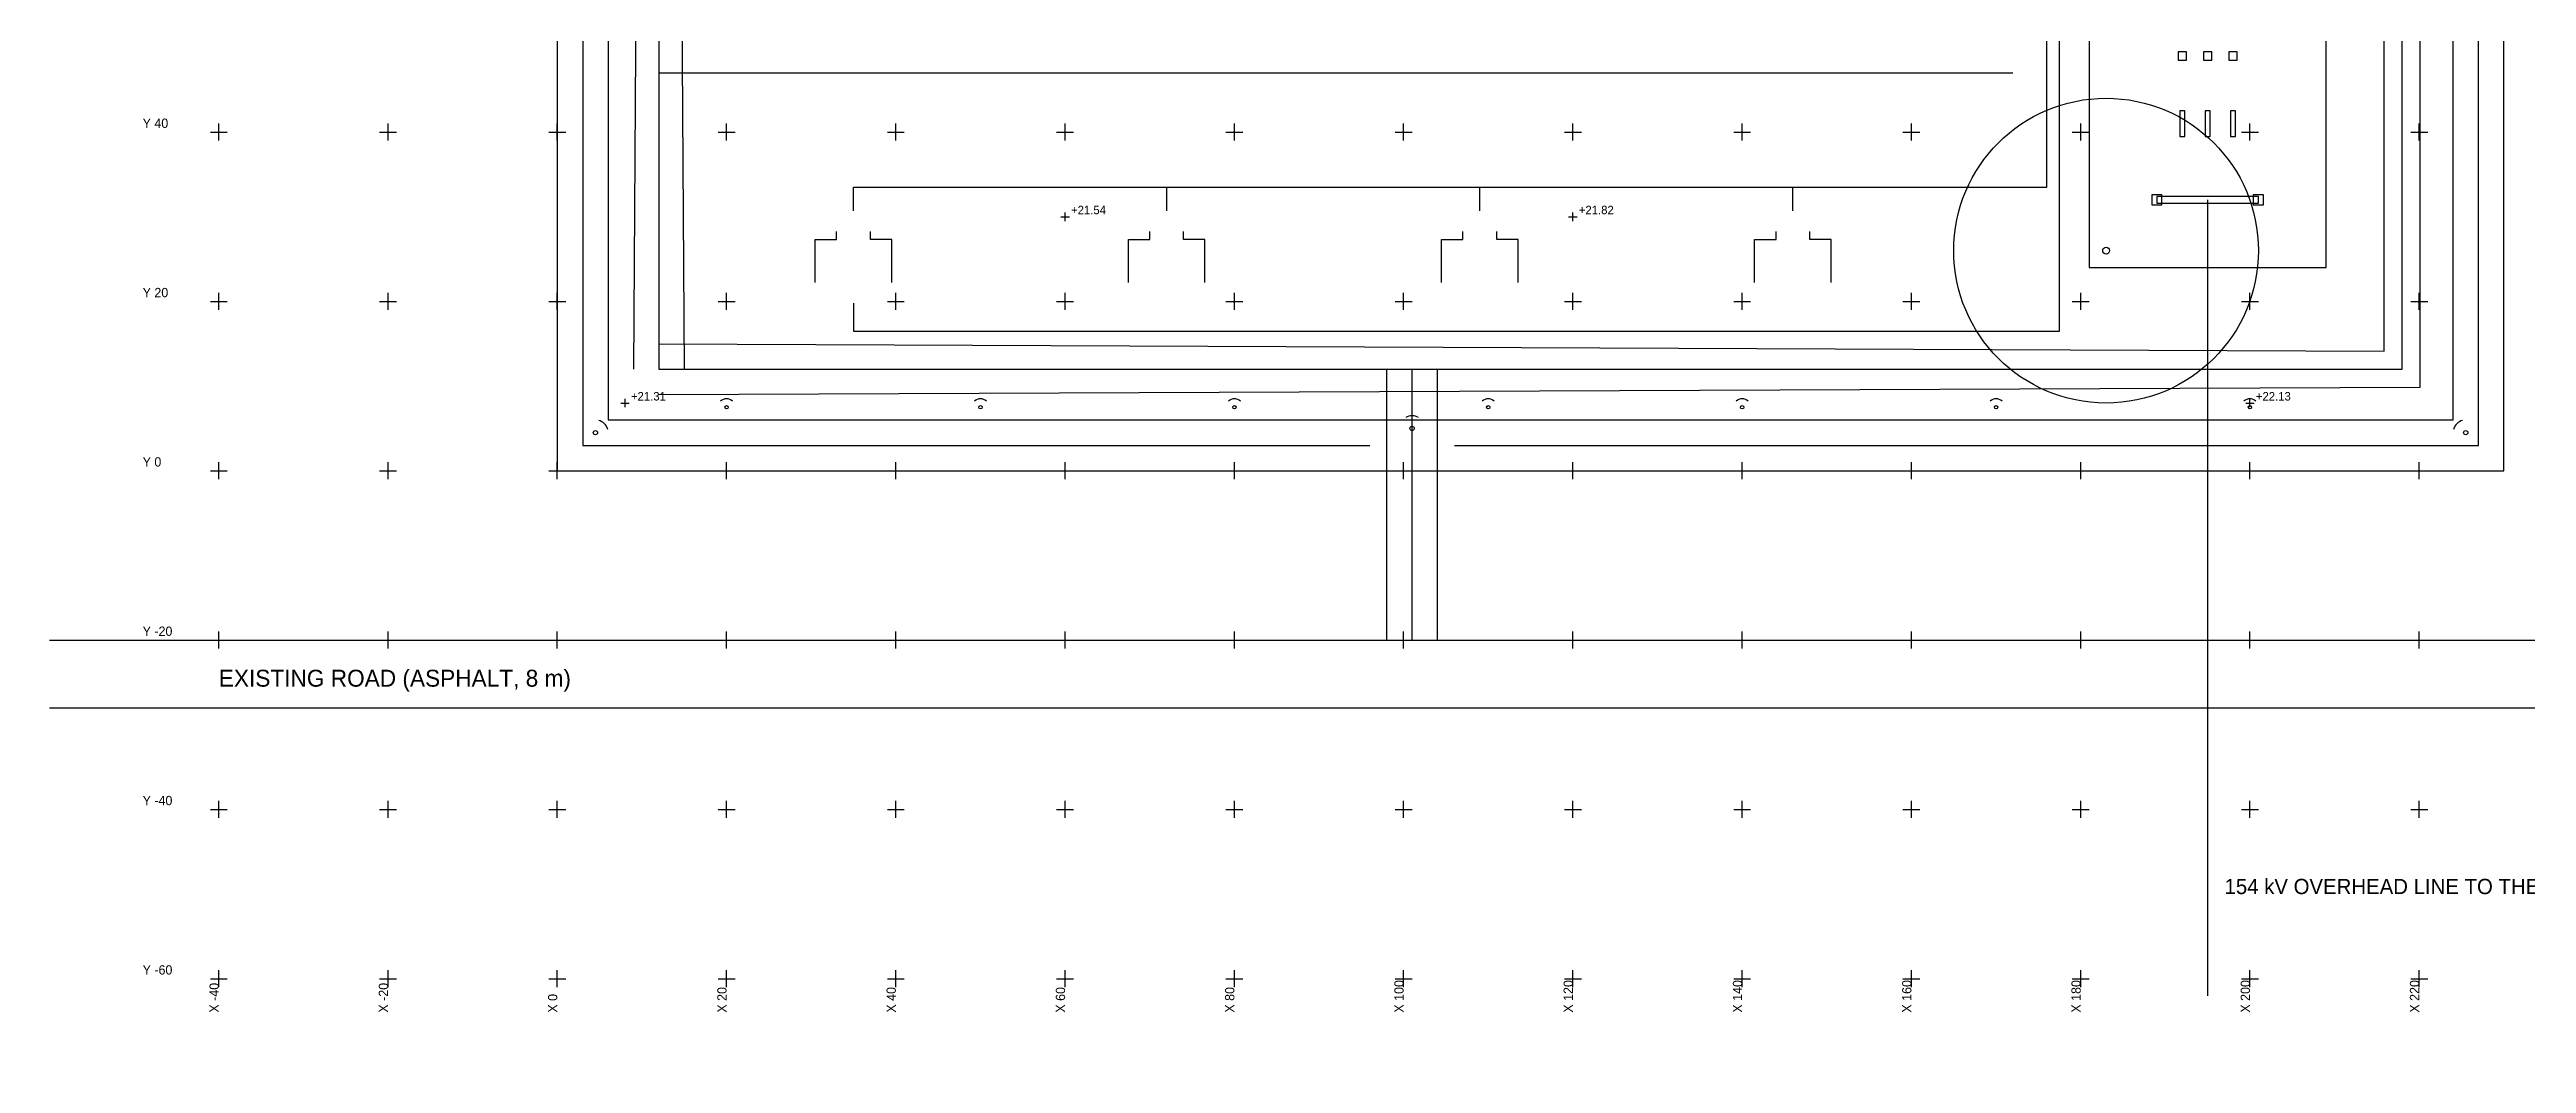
# Model space of a CAD drawing. Header units: metres. Extents: x -60 to 383, y -70 to 227.
# Drawn here: x -60 to 232.7, y -70 to 49.8 of the extents above; entities that cross this region are included whole.
import ezdxf

# ---------------------------------------------------------------- set-up
doc = ezdxf.new("R2010")
doc.units = ezdxf.units.M
for name, color, linetype in [('DC-CABLE-1500V', 4, 'Continuous'), ('DRAINAGE-SWALE', 150, 'Continuous'), ('EXISTING-ROAD', 251, 'Continuous'), ('FENCE-2.4M', 3, 'Continuous'), ('GRID-COORDINATES', 8, 'Continuous'), ('HV-EQUIPMENT', 4, 'Continuous'), ('HV-YARD-FENCE', 3, 'Continuous'), ('LIGHTING', 50, 'Continuous'), ('LIGHTNING-PROTECTION', 4, 'Continuous'), ('LV-CABLE-0.4KV', 6, 'Continuous'), ('MV-CABLE-33KV', 1, 'Continuous'), ('OHL-154KV', 6, 'Continuous'), ('PROPERTY-BOUNDARY', 30, 'Continuous'), ('ROAD-ASPHALT-6M', 41, 'Continuous'), ('ROAD-EDGE', 41, 'Continuous'), ('SECURITY-CCTV', 4, 'Continuous'), ('SPOT-LEVELS', 8, 'Continuous')]:
    doc.layers.add(name, color=color, linetype=linetype)

# ---------------------------------------------------------------- blocks, each defined once
blk = doc.blocks.new('CB_170KV')
for points in [[(-3.5, -0.5), (-2.5, -0.5), (-2.5, 0.5), (-3.5, 0.5)], [(-0.5, -0.5), (0.5, -0.5), (0.5, 0.5), (-0.5, 0.5)], [(2.5, -0.5), (3.5, -0.5), (3.5, 0.5), (2.5, 0.5)]]:
    blk.add_lwpolyline(points, close=True)
blk = doc.blocks.new('DS_170KV')
for points in [[(-3.3, -1.5), (-2.7, -1.5), (-2.7, 1.5), (-3.3, 1.5)], [(-0.3, -1.5), (0.3, -1.5), (0.3, 1.5), (-0.3, 1.5)], [(2.7, -1.5), (3.3, -1.5), (3.3, 1.5), (2.7, 1.5)]]:
    blk.add_lwpolyline(points, close=True)
blk = doc.blocks.new('GANTRY_154KV')
for points in [[(-6.6, -0.6), (-5.4, -0.6), (-5.4, 0.6), (-6.6, 0.6)], [(-6, -0.4), (6, -0.4), (6, 0.4), (-6, 0.4)], [(5.4, -0.6), (6.6, -0.6), (6.6, 0.6), (5.4, 0.6)]]:
    blk.add_lwpolyline(points, close=True)
blk = doc.blocks.new('LIGHTNING_MAST_20M')
for radius in [18, 0.4]:
    blk.add_circle((0, 0), radius)
blk = doc.blocks.new('LIGHTING_POLE_10M')
blk.add_circle((0, 0), 0.2)
blk.add_arc((0, 0), 1, 45, 135)
blk = doc.blocks.new('CCTV_POLE_6M')
blk.add_circle((0, 0), 0.25)
blk.add_arc((0, 0), 1.5, 330, 30)

msp = doc.modelspace()

# ---------------------------------------------------------------- linework, layer by layer
at = {"layer": 'DC-CABLE-1500V'}
for points in [[(30.471, 22.22), (30.471, 27.3), (33, 27.3), (33, 28.28)], [(39.529, 22.22), (39.529, 27.3), (37, 27.3), (37, 28.28)], [(67.471, 22.22), (67.471, 27.3), (70, 27.3), (70, 28.28)], [(76.529, 22.22), (76.529, 27.3), (74, 27.3), (74, 28.28)], [(104.471, 22.22), (104.471, 27.3), (107, 27.3), (107, 28.28)], [(113.529, 22.22), (113.529, 27.3), (111, 27.3), (111, 28.28)], [(141.471, 22.22), (141.471, 27.3), (144, 27.3), (144, 28.28)], [(150.529, 22.22), (150.529, 27.3), (148, 27.3), (148, 28.28)]]:
    msp.add_lwpolyline(points, dxfattribs=at)
at = {"layer": 'DRAINAGE-SWALE'}
msp.add_lwpolyline([(6, 154), (6, 6), (224, 6), (224, 154)], dxfattribs=at)
at = {"layer": 'EXISTING-ROAD'}
for p, q in [((-60, -20), (300, -20)), ((-60, -28), (300, -28))]:
    msp.add_line(p, q, dxfattribs=at)
at = {"layer": 'FENCE-2.4M'}
for points in [[(196, 157), (3, 157), (3, 3), (96, 3)], [(106, 3), (227, 3), (227, 157), (202, 157)]]:
    msp.add_lwpolyline(points, dxfattribs=at)
at = {"layer": 'GRID-COORDINATES'}
for p, q in [((-40, 39), (-40, 41)), ((-20, 39), (-20, 41)), ((0, 39), (0, 41)), ((20, 39), (20, 41)), ((40, 39), (40, 41)), ((60, 39), (60, 41)), ((80, 39), (80, 41)), ((100, 39), (100, 41)), ((120, 39), (120, 41)), ((140, 39), (140, 41)), ((160, 39), (160, 41)), ((180, 39), (180, 41)), ((200, 39), (200, 41)), ((220, 39), (220, 41)), ((-41, 40), (-39, 40)), ((-21, 40), (-19, 40)), ((-1, 40), (1, 40)), ((19, 40), (21, 40)), ((39, 40), (41, 40)), ((59, 40), (61, 40)), ((79, 40), (81, 40)), ((99, 40), (101, 40)), ((119, 40), (121, 40)), ((139, 40), (141, 40)), ((159, 40), (161, 40)), ((179, 40), (181, 40)), ((199, 40), (201, 40)), ((219, 40), (221, 40)), ((-40, 19), (-40, 21)), ((-20, 19), (-20, 21)), ((0, 19), (0, 21)), ((20, 19), (20, 21)), ((40, 19), (40, 21)), ((60, 19), (60, 21)), ((80, 19), (80, 21)), ((100, 19), (100, 21)), ((120, 19), (120, 21)), ((140, 19), (140, 21)), ((160, 19), (160, 21)), ((180, 19), (180, 21)), ((200, 19), (200, 21)), ((220, 19), (220, 21)), ((-41, 20), (-39, 20)), ((-21, 20), (-19, 20)), ((-1, 20), (1, 20)), ((19, 20), (21, 20)), ((39, 20), (41, 20)), ((59, 20), (61, 20)), ((79, 20), (81, 20)), ((99, 20), (101, 20)), ((119, 20), (121, 20)), ((139, 20), (141, 20)), ((159, 20), (161, 20)), ((179, 20), (181, 20)), ((199, 20), (201, 20)), ((219, 20), (221, 20)), ((-41, 0), (-39, 0)), ((-40, -1), (-40, 1)), ((-21, 0), (-19, 0)), ((-20, -1), (-20, 1)), ((-1, 0), (1, 0)), ((0, -1), (0, 1)), ((19, 0), (21, 0)), ((20, -1), (20, 1)), ((39, 0), (41, 0)), ((40, -1), (40, 1)), ((59, 0), (61, 0)), ((60, -1), (60, 1)), ((79, 0), (81, 0)), ((80, -1), (80, 1)), ((99, 0), (101, 0)), ((100, -1), (100, 1)), ((119, 0), (121, 0)), ((120, -1), (120, 1)), ((139, 0), (141, 0)), ((140, -1), (140, 1)), ((159, 0), (161, 0)), ((160, -1), (160, 1)), ((179, 0), (181, 0)), ((180, -1), (180, 1)), ((199, 0), (201, 0)), ((200, -1), (200, 1)), ((219, 0), (221, 0)), ((220, -1), (220, 1)), ((-41, -20), (-39, -20)), ((-40, -21), (-40, -19)), ((-21, -20), (-19, -20)), ((-20, -21), (-20, -19)), ((-1, -20), (1, -20)), ((0, -21), (0, -19)), ((19, -20), (21, -20)), ((20, -21), (20, -19)), ((39, -20), (41, -20)), ((40, -21), (40, -19)), ((59, -20), (61, -20)), ((60, -21), (60, -19)), ((79, -20), (81, -20)), ((80, -21), (80, -19)), ((99, -20), (101, -20)), ((100, -21), (100, -19)), ((119, -20), (121, -20)), ((120, -21), (120, -19)), ((139, -20), (141, -20)), ((140, -21), (140, -19)), ((159, -20), (161, -20)), ((160, -21), (160, -19)), ((179, -20), (181, -20)), ((180, -21), (180, -19)), ((199, -20), (201, -20)), ((200, -21), (200, -19)), ((219, -20), (221, -20)), ((220, -21), (220, -19)), ((-41, -40), (-39, -40)), ((-40, -41), (-40, -39)), ((-21, -40), (-19, -40)), ((-20, -41), (-20, -39)), ((-1, -40), (1, -40)), ((0, -41), (0, -39)), ((19, -40), (21, -40)), ((20, -41), (20, -39)), ((39, -40), (41, -40)), ((40, -41), (40, -39)), ((59, -40), (61, -40)), ((60, -41), (60, -39)), ((79, -40), (81, -40)), ((80, -41), (80, -39)), ((99, -40), (101, -40)), ((100, -41), (100, -39)), ((119, -40), (121, -40)), ((120, -41), (120, -39)), ((139, -40), (141, -40)), ((140, -41), (140, -39)), ((159, -40), (161, -40)), ((160, -41), (160, -39)), ((179, -40), (181, -40)), ((180, -41), (180, -39)), ((199, -40), (201, -40)), ((200, -41), (200, -39)), ((219, -40), (221, -40)), ((220, -41), (220, -39)), ((-41, -60), (-39, -60)), ((-40, -61), (-40, -59)), ((-21, -60), (-19, -60)), ((-20, -61), (-20, -59)), ((-1, -60), (1, -60)), ((0, -61), (0, -59)), ((19, -60), (21, -60)), ((20, -61), (20, -59)), ((39, -60), (41, -60)), ((40, -61), (40, -59)), ((59, -60), (61, -60)), ((60, -61), (60, -59)), ((79, -60), (81, -60)), ((80, -61), (80, -59)), ((99, -60), (101, -60)), ((100, -61), (100, -59)), ((119, -60), (121, -60)), ((120, -61), (120, -59)), ((139, -60), (141, -60)), ((140, -61), (140, -59)), ((159, -60), (161, -60)), ((160, -61), (160, -59)), ((179, -60), (181, -60)), ((180, -61), (180, -59)), ((199, -60), (201, -60)), ((200, -61), (200, -59)), ((219, -60), (221, -60)), ((220, -61), (220, -59))]:
    msp.add_line(p, q, dxfattribs=at)
at = {"layer": 'HV-YARD-FENCE'}
msp.add_lwpolyline([(181, 24), (209, 24), (209, 82), (181, 82)], close=True, dxfattribs=at)
at = {"layer": 'LV-CABLE-0.4KV'}
msp.add_lwpolyline([(35, 19.78), (35, 16.5), (177.5, 16.5), (177.5, 131), (181, 131)], dxfattribs=at)
at = {"layer": 'MV-CABLE-33KV'}
for p, q in [((72, 30.72), (72, 33.5)), ((109, 30.72), (109, 33.5)), ((146, 30.72), (146, 33.5))]:
    msp.add_line(p, q, dxfattribs=at)
msp.add_lwpolyline([(35, 30.72), (35, 33.5), (176, 33.5), (176, 120), (184, 120)], dxfattribs=at)
at = {"layer": 'OHL-154KV'}
msp.add_line((195, 32), (195, -62), dxfattribs=at)
at = {"layer": 'PROPERTY-BOUNDARY'}
msp.add_lwpolyline([(0, 0), (230, 0), (230, 160), (0, 160)], close=True, dxfattribs=at)
at = {"layer": 'ROAD-ASPHALT-6M'}
for points in [[(12, 12), (218, 12), (218, 148), (12, 148), (12, 12)], [(101, -20), (101, 12)]]:
    msp.add_lwpolyline(points, dxfattribs=at)
at = {"layer": 'ROAD-EDGE'}
for points in [[(12, 9), (220.121, 9.879), (220.121, 150.121), (9.879, 150.121), (9, 12)], [(12, 15), (215.879, 14.121), (215.879, 145.879), (14.121, 145.879), (15, 12)], [(12, 47), (172, 47)], [(98, -20), (98, 12)], [(104, -20), (104, 12)]]:
    msp.add_lwpolyline(points, dxfattribs=at)
at = {"layer": 'SPOT-LEVELS'}
for p, q in [((59.5, 30), (60.5, 30)), ((60, 29.5), (60, 30.5)), ((119.5, 30), (120.5, 30)), ((120, 29.5), (120, 30.5)), ((7.5, 8), (8.5, 8)), ((8, 7.5), (8, 8.5)), ((199.5, 8), (200.5, 8)), ((200, 7.5), (200, 8.5))]:
    msp.add_line(p, q, dxfattribs=at)

# ---------------------------------------------------------------- block references
at = {"layer": 'HV-EQUIPMENT'}
for name, p in [('CB_170KV', (195, 49)), ('DS_170KV', (195, 41)), ('GANTRY_154KV', (195, 32))]:
    msp.add_blockref(name, p, dxfattribs=at)
at = {"layer": 'LIGHTING'}
for p in [(20, 7.5), (50, 7.5), (80, 7.5), (110, 7.5), (140, 7.5), (170, 7.5), (200, 7.5)]:
    msp.add_blockref('LIGHTING_POLE_10M', p, dxfattribs=at)
at = {"layer": 'LIGHTNING-PROTECTION'}
msp.add_blockref('LIGHTNING_MAST_20M', (183, 26), dxfattribs=at)
at = {"layer": 'SECURITY-CCTV'}
for p, rotation in [((4.5, 4.5), 45), ((101, 5), 90), ((225.5, 4.5), 135)]:
    msp.add_blockref('CCTV_POLE_6M', p, dxfattribs=dict(at, rotation=rotation))

# ---------------------------------------------------------------- texts
at = {"layer": 'EXISTING-ROAD'}
msp.add_text('EXISTING ROAD (ASPHALT, 8 m)', height=2, dxfattribs=at).set_placement((-40, -25.5))
at = {"layer": 'GRID-COORDINATES'}
for s, p in [('Y 40', (-49, 40.5)), ('Y 20', (-49, 20.5)), ('Y 0', (-49, 0.5)), ('Y -20', (-49, -19.5)), ('Y -40', (-49, -39.5)), ('Y -60', (-49, -59.5))]:
    msp.add_text(s, height=1.1, dxfattribs=at).set_placement(p)
for s, p in [('X -40', (-40, -64)), ('X -20', (-20, -64)), ('X 20', (20, -64)), ('X 40', (40, -64)), ('X 60', (60, -64)), ('X 80', (80, -64)), ('X 100', (100, -64)), ('X 120', (120, -64)), ('X 140', (140, -64)), ('X 160', (160, -64)), ('X 180', (180, -64)), ('X 200', (200, -64)), ('X 220', (220, -64)), ('X 0', (0, -64))]:
    msp.add_text(s, height=1.1, rotation=90, dxfattribs=at).set_placement(p)
at = {"layer": 'OHL-154KV'}
msp.add_text('154 kV OVERHEAD LINE TO THE EXISTING SUBSTATION', height=1.8, dxfattribs=at).set_placement((197, -50))
at = {"layer": 'SPOT-LEVELS'}
for s, p in [('+21.54', (60.7, 30.3)), ('+21.82', (120.7, 30.3)), ('+21.31', (8.7, 8.3)), ('+22.13', (200.7, 8.3))]:
    msp.add_text(s, height=1, dxfattribs=at).set_placement(p)

doc.saveas('drawing.dxf')
